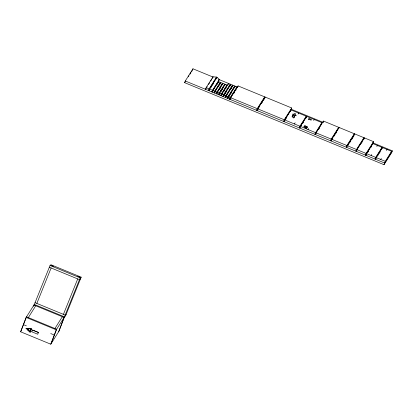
<?xml version="1.0" encoding="UTF-8"?>
<svg xmlns="http://www.w3.org/2000/svg" width="413" height="413" viewBox="0 0 413 413"><rect width="100%" height="100%" fill="white"/><g stroke="black" fill="none" stroke-linecap="round" stroke-linejoin="round"><path stroke-width="0.62" d="M307.349 126.93L305.496 125.944L304.433 125.877L303.958 126.631L306.477 127.963L307.349 126.93L306.911 128.076M26.396 328.727C26.411 329.182 26.613 328.221 26.618 328.702M294.861 115.459C298.191 115.939 293.958 113.978 295.501 115.413M20.65 331.804L26.143 317.416L34.331 304.443L50.05 265.466L51.052 264.769L81.18 277.164L65.46 316.141L64.459 316.843L56.271 329.811L50.778 344.199L20.65 331.804L26.515 316.823L56.643 329.223L51.15 343.611M28.182 317.834L35.73 305.765M33.499 306.234L33.959 305.037L64.087 317.432L58.594 331.82M33.871 305.646L34.331 304.443L64.459 316.843L58.966 331.231L50.778 344.199M38.424 332.455L37.743 334.241L31.806 331.799L32.488 330.013L38.424 332.455L32.498 330.07M54.764 328.774L62.317 316.704L62.208 316.983M372.712 142.759L392.35 150.838L391.71 152.516L384.018 164.694L184.637 82.662L185.277 80.984L192.969 68.801L213.201 77.128M192.541 69.921L192.969 68.801M216.546 77.061L209.107 88.847L208.467 90.524L215.906 78.733L216.546 77.061L212.974 76.823L206.149 87.633L205.509 89.311L207.218 86.606M212.334 78.501L212.974 76.823M219.324 79.441L212.504 90.246L211.864 91.923L218.684 81.113L219.324 79.441L216.99 77.241L209.546 89.032L208.906 90.705L209.582 89.636M216.35 78.919L216.99 77.241M220.299 82.316L214.719 91.159L214.079 92.832L219.659 83.989L220.299 82.316L218.529 81.588L212.943 90.426L212.303 92.104L212.963 91.067M218.1 82.703L218.529 81.588M222.514 83.225L216.933 92.068L216.293 93.746L221.874 84.902L222.514 83.225L220.743 82.497L215.163 91.34L214.523 93.018L215.503 91.454M220.103 84.175L220.743 82.497M224.729 84.138L219.148 92.982L218.508 94.654L224.089 85.816L224.729 84.138L222.958 83.411L217.377 92.249L216.737 93.927L217.393 92.889M222.53 84.526L222.958 83.411M226.944 85.047L221.363 93.89L220.723 95.568L226.303 86.725L226.944 85.047L225.173 84.319L219.592 93.162L218.952 94.84L219.938 93.276M224.744 85.439L225.173 84.319M221.167 95.749L221.807 94.076L228.503 83.462L227.862 85.14M223.578 94.804L222.937 96.482L229.638 85.868L230.278 84.19L223.578 94.804L221.807 94.076M230.077 86.054L230.717 84.376L224.022 94.985L223.381 96.663L224.052 95.599M225.792 95.713L225.152 97.391L231.853 86.782L232.493 85.104L225.792 95.713L224.022 94.985M232.509 86.405L232.937 85.284L226.236 95.899L225.596 97.571L226.603 95.981M228.007 96.627L227.367 98.304L234.068 87.69L234.708 86.018L228.007 96.627L226.236 95.899M227.811 98.485L228.451 96.807L235.152 86.198L234.512 87.876M230.227 97.54L229.587 99.213L236.282 88.604L236.923 86.926L230.227 97.54L228.451 96.807M264.692 96.869L257.253 108.66L256.612 110.333L264.057 98.547L264.692 96.869L238.11 85.93L230.666 97.721L230.026 99.399L231.043 97.788M237.47 87.608L238.11 85.93M291.723 107.989L284.278 119.78L283.638 121.453L291.082 109.667L291.723 107.989L265.136 97.05L257.697 108.841L257.056 110.519L259.085 107.303M264.712 98.17L265.136 97.05M306.26 116.198L299.936 126.218L299.296 127.896L305.62 117.875L306.26 116.198L291.046 109.941L284.722 119.961L284.082 121.639L284.748 120.581M290.406 111.618L291.046 109.941M292.244 116.853L293.235 114.891L295.058 115.64L293.824 117.591L292.001 116.843L293.235 114.891M321.918 122.64L315.589 132.661L314.949 134.339L321.278 124.318L321.918 122.64L306.704 116.383L300.38 126.404L299.74 128.076L300.406 127.023M306.064 118.056L306.704 116.383M304.004 126.992L304.433 125.877M305.496 125.944L304.856 127.622L306.369 128.252M308.609 119.698L309.038 118.577L311.547 119.61L311.175 120.204L308.666 119.166L309.038 118.577M306.214 128.18L306.854 126.502M338.686 127.312L331.247 139.104L330.606 140.781L338.046 128.99L338.686 127.312L323.477 121.055L316.033 132.841L315.393 134.519L316.069 133.451M322.837 122.728L323.477 121.055M354.344 133.755L346.899 145.546L346.259 147.219L353.704 135.433L354.344 133.755L339.13 127.493L331.691 139.284L331.05 140.962L332.739 138.283M338.701 128.613L339.13 127.493M346.703 147.405L347.343 145.727L354.788 133.936L363.941 137.705L363.301 139.382L355.861 151.168L356.502 149.496L363.941 137.705M354.359 135.056L354.788 133.936M356.305 151.354L356.946 149.676L364.385 137.885L373.543 141.654L372.903 143.332L365.459 155.123L366.099 153.445L373.543 141.654M363.745 139.563L364.385 137.885M382.025 147.374L375.701 157.394L375.061 159.072L381.385 149.047L382.025 147.374L372.867 143.605L366.543 153.626L365.903 155.303L366.568 154.25M372.443 144.72L372.867 143.605M390.987 153.001L391.627 151.323L382.469 147.555L376.145 157.575L375.505 159.253L376.501 157.668M382.04 148.675L382.469 147.555M384.018 164.694L385.298 161.344L391.627 151.323M77.727 278.883L63.432 314.319M64.459 316.843L80.179 277.861L81.18 277.164M28.394 330.637L28.203 330.292L28.053 330.674L28.822 330.627L28.822 331.05L28.595 330.674M184.637 82.662L185.308 81.598M188.318 76.833L188.984 75.775M189.985 74.185L190.992 72.595M191.658 71.537L192.329 70.478M208.58 84.448L209.603 82.827M210.63 81.206L211.652 79.58M210.599 88.026L211.275 86.957M212.292 85.346L213.304 83.741M217.228 84.304L217.888 83.261M218.462 86.776L219.117 85.734M219.69 89.244L220.346 88.206M220.919 91.717L221.58 90.679M222.235 89.636L222.891 88.599M222.173 94.159L222.839 93.095M223.846 91.505L224.853 89.915M225.519 88.852L226.19 87.793M225.054 94.009L226.061 92.419M231.29 88.552L231.961 87.494M228.817 96.895L229.824 95.3M230.49 94.241L231.161 93.178M233.748 93.503L234.424 92.429M235.441 90.824L236.117 89.75M261.455 103.549L262.467 101.944M263.484 100.333L264.16 99.265M285.414 119.527L286.415 117.948M293.757 118.087L294.681 116.626L292.858 115.877M298.036 114.05L298.656 113.069M294.428 123.952L295.166 122.78M301.072 125.97L301.738 124.912M302.734 123.332L303.731 121.747M307.984 129.532L308.604 128.551M313.689 120.493L314.308 119.512M318.438 129.697L319.791 127.555M334.091 136.14L335.108 134.53M335.784 133.461L336.461 132.387M347.72 145.794L348.396 144.726M349.408 143.115L350.425 141.509M351.437 139.899L352.454 138.293M353.13 137.219L353.807 136.151M361.375 143.316L362.056 142.242M367.57 152.665L368.566 151.086M370.895 147.389L371.561 146.336M371.122 155.51L371.741 154.529M376.826 146.47L377.446 145.49M377.503 156.088L378.169 155.035M379.165 153.45L380.166 151.87M380.724 159.459L381.344 158.478M386.429 150.42L387.048 149.439M392.35 150.838L384.658 163.021L185.277 80.984M292.616 114.468C295.997 115.119 291.64 112.986 293.245 114.484M51.14 267.944L36.85 303.379M80.468 278.935L79.466 279.637L49.338 267.237M66.173 314.37L65.177 315.073L35.043 302.672M215.586 78.109L216.773 78.599M218.56 79.332L237.604 87.169M291.17 109.208L323.312 122.429M206.149 87.633L209.107 88.847M209.546 89.032L212.504 90.246M212.943 90.426L214.719 91.159M215.163 91.34L216.933 92.068M217.377 92.249L219.148 92.982M219.592 93.162L221.363 93.89M230.666 97.721L257.253 108.66M257.697 108.841L284.278 119.78M284.722 119.961L299.936 126.218M300.38 126.404L315.589 132.661M316.033 132.841L331.247 139.104M331.691 139.284L346.899 145.546M347.343 145.727L356.502 149.496M356.946 149.676L366.099 153.445M366.543 153.626L375.701 157.394M376.145 157.575L385.298 161.344M50.551 265.115L53.504 266.333M77.727 276.297L80.68 277.515M50.05 265.466L80.179 277.861M26.143 317.416L56.271 329.811M50.753 333.57L54.284 335.02M23.396 324.608L26.349 325.826M294.923 114.076C293.436 112.728 297.484 114.401 294.314 114.194M295.589 115.444L296.069 115.826M28.451 328.547A0.64 0.599 32.3 0 1 28.709 328.954M30.784 330.808A0.64 0.599 32.3 0 0 30.516 330.612A0.64 0.599 32.3 0 1 30.774 330.818M31.724 328.975A0.64 0.599 32.3 0 1 31.62 329.424M30.799 329.755A0.64 0.599 32.3 0 1 30.567 328.738A0.64 0.599 32.3 0 1 31.605 329.022A0.64 0.599 32.3 0 1 30.96 329.796M29.576 331.402A0.64 0.599 32.3 0 1 30.252 330.73A0.64 0.599 32.3 0 1 30.789 331.577A0.64 0.599 32.3 0 1 29.839 331.809M27.506 329.548A0.64 0.599 32.3 0 1 27.625 328.665A0.64 0.599 32.3 0 1 28.533 328.913A0.64 0.599 32.3 0 1 28.254 329.75M28.099 329.791A0.64 0.599 32.3 0 1 27.934 329.786M26.231 328.629C25.632 329.156 26.329 327.514 26.231 328.629M28.967 330.973C29.096 331.675 29.473 330.312 28.967 330.973M29.762 328.81C29.844 329.497 30.294 328.211 29.777 328.769M28.538 330.514C27.97 331.51 27.976 329.589 28.538 330.514M29.726 328.614C29.617 329.027 29.049 328.103 29.726 328.614M26.757 328.96L27 328.598L26.757 328.96M29.008 328.583L29.385 328.201L29.065 328.603M27.273 329.641A0.64 0.599 32.3 0 0 28.358 329.796A0.64 0.599 32.3 0 0 27.898 328.815A0.64 0.599 32.3 0 0 27.273 329.641M30.892 331.417A0.64 0.599 32.3 0 0 30.872 330.947A0.64 0.599 32.3 0 1 30.882 331.427M29.483 331.789A0.64 0.599 32.3 0 0 30.567 331.944A0.64 0.599 32.3 0 0 30.108 330.963A0.64 0.599 32.3 0 0 29.483 331.789M30.299 329.651A0.64 0.599 32.3 0 0 31.383 329.806A0.64 0.599 32.3 0 0 30.923 328.825A0.64 0.599 32.3 0 0 30.299 329.651"/></g></svg>
